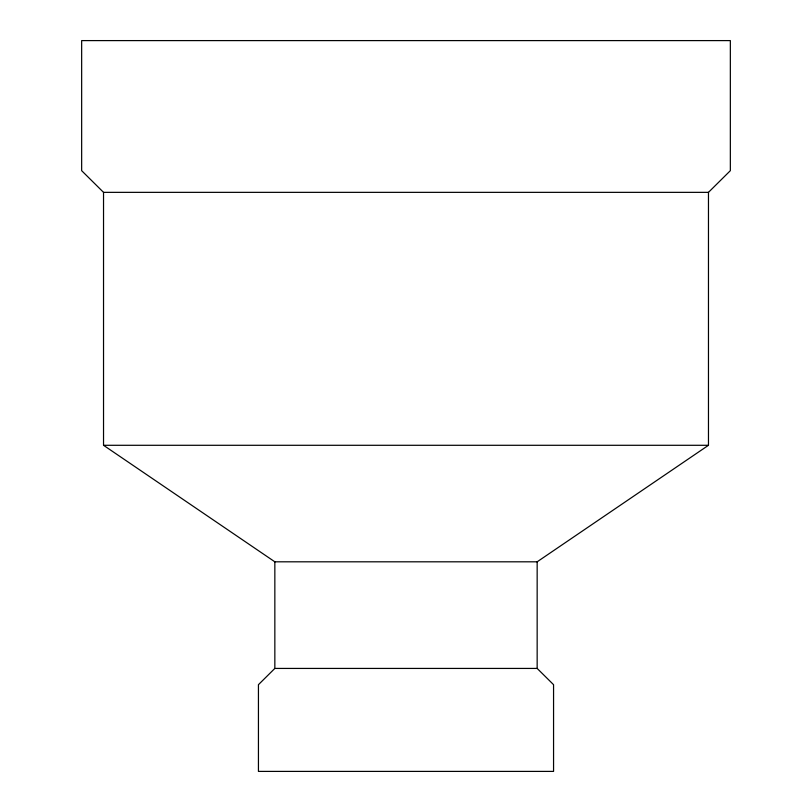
<?xml version="1.0" encoding="UTF-8"?>
<svg xmlns="http://www.w3.org/2000/svg" width="812" height="812" viewBox="0 0 812 812"><rect width="100%" height="100%" fill="white"/><g stroke="black" fill="none" stroke-linecap="round" stroke-linejoin="round"><path stroke-width="1.22" d="M708.47 192.353L730.343 170.672L730.343 40.6L81.657 40.6L81.657 170.672L103.53 192.353L708.47 192.353L708.47 445.291L537.158 561.813L274.842 561.813L103.53 445.291L103.53 192.353M274.842 668.428L258.439 684.689L258.439 771.4L553.561 771.4L553.561 684.689L537.158 668.428L274.842 668.428L274.842 561.813M103.53 445.291L708.47 445.291M537.158 561.813L537.158 668.428"/></g></svg>
